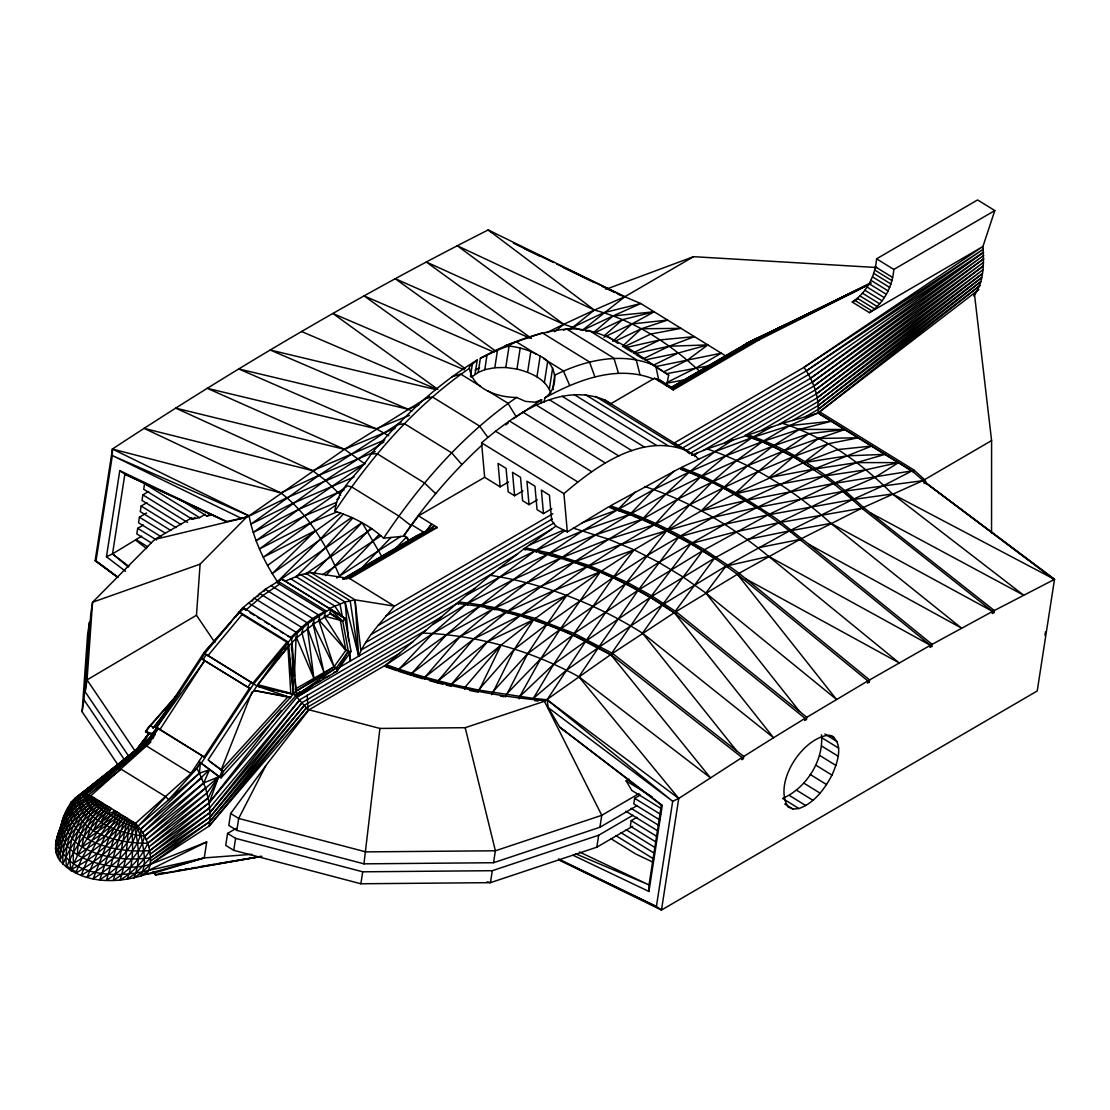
<?xml version="1.0" encoding="UTF-8"?>
<svg xmlns="http://www.w3.org/2000/svg" width="1110" height="1110" viewBox="0 0 1110 1110"><rect width="100%" height="100%" fill="white"/><g stroke="black" fill="none" stroke-linecap="round" stroke-linejoin="round"><path stroke-width="1.5" d="M991.549 533.091L991.591 440.573L974.33 293.054M973.734 295.995C984.237 282.453 984.043 263.098 982.933 246.489L994.81 210.567L977.591 199.939L876.595 258.824C875.291 275.793 866.688 292.665 852.244 302.045L869.449 312.659L982.933 246.489L803.959 367.354L674.214 443.001L695.623 456.279L698.606 459.235L681.332 467.504L681.04 469.433L690.767 473.124L691.072 471.181L725.815 455.835L762.556 441.558L793.483 456.64L825.077 477.231M726.62 356.49L640.775 303.529L624.777 296.758L488.178 229.95C358.683 295.371 233.558 369.228 112.429 449.037L112.332 455.572L96.043 560.8L116.689 576.367M572.968 855.227L648.934 891.455L649.031 884.92L661.38 805.194L559.759 727.147L548.271 707.653L547.091 699.744L585.9 641.025L610.764 654.567L743.409 758.574L741.674 759.656L742.007 757.533L678.751 798.451L672.688 801.309L656.399 906.537L661.477 910.061L1037.226 690.975L1054.5 579.365L922.84 480.672L845.334 491.022C816.322 466.616 783.285 446.414 747.099 434.676L746.836 436.41L757.478 440.184M678.279 445.554L806.332 370.893L983.28 249.237L803.959 367.354C813.214 380.55 819.194 396.672 818.125 412.948L912.018 470.876L927.072 483.918L924.033 483.169M294.386 676.198L296.134 636.904L297.175 637.362L313.964 623.751L330.558 613.525L342.768 621.239L348.332 651.279L336.843 671.328L296.509 695.054L221.098 777.805L198.856 761.488L219.655 777.305L222.055 770.715L208.097 759.892L256.882 685.98L288.322 642.149L239.33 611.915L203.643 653.124L155.331 727.341L149.739 726.093L145.563 731.587L148.726 733.71L154.817 735.07M831.182 735.514C844.543 744.213 837.037 763.5 831.973 775.113C824.591 789.002 814.338 803.071 798.964 808.552L782.578 798.437C806.249 788.142 823.814 760.614 821.497 734.751M146.576 874.111C155.497 859.598 148.074 835.899 135.475 823.384L90.77 795.801C69.736 790.57 64.227 816.655 59.038 831.043C55.708 840.589 53.044 852.008 59.968 860.708C81.016 884.684 118.631 883.949 146.576 874.111L204.254 857.905L251.845 854.325M82.112 711.774L87.634 634.115L89.48 622.169L83.958 699.827L82.112 711.774L117.84 764.651M128.649 756.146L85.192 691.849L90.715 614.191L92.574 602.231L154.665 539.46L191.933 517.732M214.896 642.51L196.47 615.259L200.105 564.144L246.351 517.399L286.935 497.779L364.815 463.855L344.502 449.3L207.237 388.32L376.207 428.793L388.708 435.758M544.122 402.056L544.76 397.935C560.05 387.307 557.026 363.428 540.154 356.144C530.677 350.552 520.021 347.319 509.101 346.043C499.195 348.623 489.829 354.021 480.38 358.211L478.174 372.474L471.389 377.206M475.024 374.306L477.231 360.042L469.322 366.744C471.056 388.861 497.738 397.449 516.58 397.463L525.488 401.404L535.103 402.167L541.625 399.767L541.069 403.305M379.925 728.438L363.955 863.844L236.832 830.391L228.813 825.451L230.658 813.491L265.817 765.65L309.01 709.789L379.925 728.438L465.201 727.702L544.413 701.298L610.764 654.567L710.4 777.777L578.893 676.781C531.093 650.529 477.258 635.045 422.702 633.061L386.252 664.751L308.08 710.331L209.179 826.02L150.266 864.44L142.26 872.03L133.824 877.954C141.678 860.125 137.751 840.228 133.353 822.08C124.389 846.32 102.37 862.456 81.127 875.485C89.744 852.716 101.315 830.682 117.188 812.104C93.49 822.718 80.184 847.499 70.873 870.545L76.201 871.961L67.072 866.313L70.873 870.545M666.527 386.058L668.692 375C637.085 355.394 606.393 326.451 566.697 329.032C536.185 332.098 507.173 343.684 480.38 358.211M508.477 482.004L500.152 486.86L484.654 477.3L418.512 515.859L403.402 536.227L383.616 538.197C369.783 525.516 352.786 516.719 334.915 511.266C336.746 487.623 360.029 473.096 371.212 453.837C401.973 417.873 436.563 384.615 477.231 360.042M117.327 577.269L95.155 560.647L112.429 449.037L280.83 492.868C308.247 513.93 326.104 544.76 339.535 576.048L336.719 577.949M85.192 691.849L87.038 679.889L92.574 602.231L200.105 564.144M125.513 571.289L106.463 556.748L119.783 470.654L226.523 521.547L241.522 518.384L249.028 515.845L344.502 449.3L429.292 396.367M106.463 556.748L112.526 553.89L124.861 474.178L119.783 470.654M128.358 567.016L112.526 553.89L141.691 536.158M143.426 525.002L137.668 528.346L136.807 533.938L151.349 542.901M146.589 513L139.402 517.191L138.542 522.768L161.616 537.004M146.881 502.677L141.123 506.035L140.262 511.613L170.801 530.455M148.601 491.508L142.857 494.866L141.997 500.443L180.93 524.475M146.27 874.264L154.609 872.932L204.254 857.905L206.71 841.963L150.266 864.44C115.634 874.625 36.852 857.863 68.418 807.012L66.808 812.95M236.208 828.393L227.578 833.416L225.732 845.376L233.738 850.329L360.861 883.768L490.454 882.658L596.833 847.194L632.603 826.339M233.738 850.329L235.597 838.369L227.578 833.416M236.832 830.391L238.678 818.431L265.817 765.65M519.244 698.87L519.563 696.747L553.751 664.182L585.9 641.025C552.405 624.389 516.538 612.54 479.659 606.324L432.678 633.533L386.252 664.751L385.919 666.874L397.061 670.731M360.861 883.768L362.72 871.808L492.299 870.698L598.678 835.247L632.964 815.253M432.914 624.403L466.034 604.326L432.678 633.533L398.976 669.163L398.643 671.286L411.546 675.435L411.879 673.312L446.442 634.74L479.659 606.324L456.945 603.34L422.702 633.061M470.432 376.554L472.444 363.511M424.617 679.32L424.95 677.197L460.178 636.502L493.284 608.863L446.442 634.74L398.976 669.163L386.252 664.751M478.174 372.474L484.765 369.672L487.026 355.006M442.835 684.204L437.826 682.955L438.159 680.818L473.887 638.833L506.84 611.929L460.178 636.502L411.879 673.312L398.976 669.163M484.765 369.672L494.796 367.715L497.488 350.33M411.879 673.312L424.95 677.197L473.887 638.833L520.34 615.523L487.512 641.719L451.506 684.176L451.173 686.299L446.178 685.05M467.435 605.352L467.796 603.049L458.513 602.036L458.347 604.381M494.796 367.715L505.771 367.493L509.101 346.043M464.632 689.379L464.965 687.256L501.054 645.146L533.744 619.616L514.471 649.114L491.813 694.693M550.74 393.093C546.162 378.857 530.289 372.488 516.969 369.033L520.229 347.957M527.611 372.211L530.83 351.37M424.95 677.197L451.506 684.176L501.054 645.146L478.188 692.182L469.71 690.434M494.685 609.903L495.046 607.614L526.82 582.833L561.202 557.817C601.564 569.791 639.79 588.591 674.283 612.692L806.457 719.474L804.722 720.487L805.055 718.364L773.559 737.734L743.742 756.451L743.409 758.574M536.962 376.831L540.154 356.144M517.246 615.356L508.255 612.97L508.602 610.68L574.342 561.965L526.82 582.833L481.976 605.172L467.796 603.049M544.386 382.575L547.619 361.735M549.394 389.041L552.655 367.965M525.113 550.06L525.46 547.827L549.686 553.058L589.105 565.503L626.845 582.153L652.222 596.153L676.018 611.624L806.79 717.31L806.457 719.474M552.655 389.194L554.958 374.334M552.919 389.721L553.404 386.558M505.508 696.927L527.736 653.623L547.022 624.236L514.471 649.114L478.521 690.059L451.506 684.176M521.755 616.549L522.102 614.288L587.398 566.613L540.168 586.538L495.615 607.753L481.976 605.172M536.144 552.211L536.491 549.963L564.921 530.663L567.335 531.954L608.71 506.784C651.154 520.451 691.197 541.278 727.438 567.182L727.758 565.087L789.46 530.913L801.309 540.556L801.628 538.558L861.79 508.213L994.019 612.54L992.284 613.539L992.617 611.416L830.946 523.365C794.885 491.078 753.191 464.285 707.084 448.94L691.641 455.294M492.299 870.698L490.454 882.658L487.179 881.867M363.955 863.844L493.534 862.72L495.393 850.773L465.201 727.702M535.506 618.395L535.145 620.656L548.437 625.263L548.784 623.015L613.136 577.436L574.161 633.421L535.436 618.381L495.615 607.753M549.741 553.071L549.394 555.305L562.604 558.94L562.95 556.707L595.876 534.715L630.022 514.277L582.958 530.705L537.073 550.102M576.09 560.855L575.743 563.089L564.241 559.454M456.945 603.34L490.301 575.313C544.386 583.693 596.32 604.117 642.565 633.199L773.559 737.734L674.283 612.692L612.512 653.388L612.179 655.608L574.536 635.975L574.883 633.741L612.512 653.388L743.742 756.451M587.301 642.052L587.648 639.832L650.488 597.236L611.832 652.999M610.111 507.908L610.431 505.813L679.639 468.309C711.566 480.006 741.716 496.35 769.383 516.039L769.702 514.055L833.485 483.516L853.951 500.693M610.431 505.813L631.743 513.292L631.423 515.387L619.089 510.864L619.408 508.769L653.748 489.565L689.379 472L665.764 494.144L643.467 518.051L631.743 513.306L665.764 494.144L700.757 476.787L677.724 499.223L655.732 523.448L643.467 518.051M599.858 648.601L600.205 646.381L662.504 604.756L642.565 633.199L736.527 750.693M806.79 717.31L867.854 680.929L867.534 683.066L869.255 682.053L737.373 574.3L676.018 611.624L675.671 613.816L651.889 598.359L627.178 584.692L627.525 582.486L658.84 562.395L690.933 543.567L651.57 595.779M596.833 847.194L598.678 835.247M493.534 862.72L599.913 827.269L601.773 815.309L544.413 701.298M639.637 591.297L639.984 589.091L702.796 550.685L663.6 603.257M666.68 530.955L656.01 525.807L656.329 523.712L689.615 504.786L723.456 487.762L701.395 510.836L668.525 529.581L668.206 531.69L692.321 544.691L714.604 558.469M651.889 598.359L652.222 596.153L714.507 558.191L675.366 611.18M663.905 605.88L664.252 603.673L726.037 566.058L738.774 575.41L739.093 573.315L799.921 539.446L931.789 646.395L930.069 647.408L930.388 645.285L768.717 556.415C732.031 525.946 690.115 501.345 644.674 486.499M636.96 817.279L631.202 820.623L630.341 826.215L656.301 842.226M640.414 794.954L634.656 798.312L633.796 803.89L659.756 819.901M680.319 537.975L680.652 535.88L713.05 517.343L745.934 500.499L701.395 510.836L734.737 493.908M702.45 475.968L735.93 492.785L758.366 471.417L783.216 451.118L747.543 465.742L713.883 481.24L713.522 483.169L702.158 477.91L702.45 475.968L681.332 467.504M692.321 544.691L692.654 542.596L724.566 524.308L757.02 507.506L713.05 517.343L669.136 529.9L655.732 523.448M648.934 891.455L662.268 805.361L559.759 727.147M704.198 551.809L704.517 549.7L767.995 514.929L780.205 523.851L780.51 521.853L843.114 491.341L863.178 509.337L863.483 507.423L845.334 491.022M834.873 484.626L823.675 476.107L758.754 506.66L758.421 508.63L724.858 488.872L725.163 486.915M478.521 690.059L533.327 698.384L566.447 670.232L598.457 647.56L578.893 676.781L678.751 798.451L661.477 910.061L559.024 859.945M715.908 559.301L716.228 557.206L778.804 522.727L790.861 532.023L791.166 530.025L852.549 499.583L770.284 514.471L735.93 492.785M736.138 495.032L736.443 493.062L803.654 462.662M747.335 501.623L747.64 499.639L813.727 469.155L769.105 477.564L793.483 456.64L758.366 471.417L725.218 486.943M869.449 312.659C883.907 303.28 892.495 286.408 893.814 269.452L994.81 210.567M869.255 682.053L869.588 679.944L930.388 645.285M913.738 469.877L913.405 472L819.291 413.933L819.624 411.81L913.738 469.877L924.561 479.659L927.072 483.918M924.241 481.782L924.561 479.659L991.591 440.573M931.789 646.395L932.109 644.341L992.617 611.416M994.019 612.54L994.324 610.528L1054.5 579.365L892.426 493.978C861.499 462.898 824.508 436.743 782.481 423.298L707.084 448.94M1044.94 635.225L1045.467 631.826M333.86 672.383L336.843 671.328L351.065 651.514L344.905 618.256L330.28 608.974L308.094 623.376L291.611 638.194L253.732 683.829L201.382 763.125L200.341 762.681L196.886 768.397L135.475 823.384L137.349 828.435C133.297 851.55 111.458 866.591 93.184 878.815L109.238 837.703L121.254 814.615L87.426 838.855C75.341 831.362 66.281 816.433 71.179 802.086L79.323 795.856M63.603 821.65L64.477 816.613L71.179 802.086L76.687 798.048M60.231 828.449L56.374 840.7C60.509 825.868 65.851 811.021 74.967 798.367L139.499 747.127L148.726 741.855L152.389 738.594M149.739 726.093L179.154 692.321M135.475 823.384C129.953 848.29 107.198 864.385 86.968 877.358L104.992 836.218L119.228 813.353L93.365 830.807C82.57 823.856 73.551 811.798 74.967 798.367L120.934 762.778M57.956 836.607L60.356 828.712M153.277 738.247L154.595 734.182L145.563 731.587L149.808 725.76M399.697 653.374L306.402 707.819L209.179 826.02L210.095 817.126L209.166 802.794L218.628 776.847L221.098 777.805L223.499 771.228L296.037 691.197L334.041 666.791L345.876 650.321L340.298 620.282L329.531 613.067L342.768 621.239L344.905 618.256L281.829 579.073L265.234 589.299L242.604 607.961L204.726 653.596L152.889 733.211L154.998 734.64M209.596 761.404L223.499 771.228L221.029 770.257L251.956 692.016M156.538 727.605L159.882 729.603L204.628 660.714L201.479 658.591L250.444 688.797L204.628 660.714L156.538 727.605L205.059 757.547L158.397 728.41L146.714 746.114L190.975 773.42L196.886 768.397L168.692 799.755L165.876 796.786L137.959 826.381L199.425 773.143L209.485 769.757L203.782 782.911L144.577 836.094C139.888 855.796 122.53 869.63 106.435 880.369L125.222 817.057L104.992 836.218L77.422 855.297C77.506 835.095 86.816 816.155 101.024 802.128C80.947 811.549 62.493 827.297 55.5 848.942C57.72 829.323 66.489 810.716 79.629 796.023L139.499 747.127L148.726 733.71L145.646 731.254L149.045 727.383M135.475 750.984L148.726 733.71L142.371 745.018L79.629 796.023C82.057 807.456 90.937 816.28 100.663 822.094L108.447 813.908L111.097 808.344C91.991 824.203 75.369 844.1 66.586 867.548C63.298 841.685 74.786 814.768 94.919 798.367C72.358 802.932 58.788 823.162 55.542 844.835C61.383 826.659 69.195 806.928 84.971 795.162L148.726 741.855L152.389 734.529L142.371 745.018L82.306 795.592L145.452 743.256L152.389 734.529M313.492 684.37L306.374 691.28L297.064 696.983L209.166 802.794L148.768 846.93L208.264 797.84L218.628 776.847L203.782 782.911L142.496 832.736L209.485 769.757M519.563 696.747L540.847 658.646L560.162 629.342L527.736 653.623L492.146 692.571M235.5 617.202L239.33 611.915L242.077 614.538L286.879 642.177L288.322 642.149L293.595 694.305L296.509 695.054L336.51 667.762L348.332 651.279L351.065 651.514M237.776 614.635L242.604 607.961L245.116 608.766L291.611 638.194L296.509 695.054L299.853 691.572M252.136 601.231L254.024 598.026L302.475 627.913L302.766 632.478L301.726 632.02L313.908 678.335L296.134 636.904M257.742 596.694L259.643 593.475L308.094 623.376L308.372 627.927M263.972 591.436L265.234 589.299L313.686 619.2L313.964 623.751L312.937 623.293L323.981 672.563L307.331 627.469L313.908 678.335M552.863 513.763L394.397 606.157C381.535 621.961 366.258 637.029 358.655 656.204L345.099 602.009L300.838 574.689L284.979 581.21M66.031 814.171L60.842 827.144C63.839 811.798 73.648 796.675 90.77 795.801L150.932 741.952L118.298 768.675L121.17 769.202L165.876 796.786M190.975 773.42L202.547 755.896M196.65 768.259L200.341 762.681L199.425 773.143L205.558 787.878L209.166 802.794L149.794 850.593C142.399 862.525 132.118 872.654 120.213 880.077L125.805 858.835L129.287 819.568C114.719 840.839 94.294 858.141 71.165 869.408C65.24 843.794 77.561 816.447 96.958 799.616C77.908 805.485 62.743 819.555 57.484 838.952C64.061 877.649 118.95 878.399 148.657 870.379L204.254 857.905M204.032 757.089L249.403 688.339L247.932 687.159L251.207 682.178L256.882 685.98L290.57 697.607L253.926 690.462L286.477 696.358L283.119 695.526M334.915 511.266C371.17 456.598 415.126 405.788 469.363 368.34M383.616 538.197C419.538 484.362 463.092 434.412 516.58 397.463M403.402 536.227C426.073 503.177 452.269 472.444 481.796 445.304M561.174 627.844L600.343 571.775L553.446 590.742L509.212 610.861M586.94 639.485L625.776 583.569L561.882 628.121L561.563 630.383L574.536 635.975M548.035 622.752L566.641 595.432L600.343 571.775M599.511 646.006L638.236 590.173L574.161 633.421M207.057 792.873L218.628 776.847L146.159 839.687L207.057 792.873L147.741 843.267C140.956 859.098 127.553 871.281 113.303 880.466L119.686 858.363L127.261 818.32C112.429 836.718 93.753 851.384 73.496 863.441C71.678 839.951 81.599 816.599 98.984 800.879C77.09 809.509 56.194 827.63 56.235 853.007C64.144 830.821 82.723 814.338 102.953 803.321C92.144 815.683 83.486 830.363 82.084 847.055C102.8 858.502 127.483 860.833 150.655 857.753L210.095 817.126L304.445 705.211L412.851 641.913M344.017 579.267L426.406 531.232L431.665 523.962L425.851 531.413L417.124 535.589L342.948 578.823M639.304 588.73L678.931 536.865L646.533 555.874L614.857 576.326L614.538 578.56L601.731 572.899L602.078 570.679L634.074 549.838L666.819 530.566L626.845 582.153M726.037 566.058L705.891 593.059L799.602 711.468M134.449 752.303L148.726 733.71L135.378 751.303M614.205 576.034L634.074 549.838L658.84 562.395L682.844 576.839L705.891 593.059L836.482 699.425L737.373 574.3M172.924 702.089L152.889 728.216L164.169 715.353M209.166 802.794L281.302 710.4M153.18 871.503L155.719 875.013L154.609 872.932M441.808 616.744L299.769 699.772L210.095 812.451L150.655 857.753L135.642 873.292L127.081 879.245C134.685 860.666 132.576 840.298 131.327 820.817C119.311 844.002 97.763 860.181 75.73 873.195C84.332 850.01 97.971 828.629 115.162 810.855L108.447 813.908L105.95 812.617L92.921 803.765L84.971 795.162L145.452 743.256M291.888 642.745L293.595 694.305L256.882 685.98L288.78 646.103L297.175 637.362L296.897 632.797L248.446 602.91M870.434 283.494L750.735 341.408L671.217 387.487L673.257 389.915L759.254 339.771L870.046 284.035M426.393 629.981L302.239 702.533L210.095 817.126L150.46 861.096L209.79 821.65L306.402 707.819L295.038 695.054M304.445 705.211L209.79 821.65L150.266 864.44M242.077 614.538L207.875 655.719L203.643 653.124L230.949 622.335M286.879 642.177L252.691 683.371L204.726 653.596M284.59 649.85L286.782 647.199M302.239 702.533L210.095 812.451L150.225 854.173L209.79 807.664L299.769 699.772M135.684 751.401L137.931 748.764M135.67 751.442L137.917 748.82M276.362 660.561L288.78 646.103M151.307 724.802L179.612 692.543M667.929 529.29L689.615 504.786L712.12 482.045L677.724 499.223L644.064 518.287L643.731 520.382L656.01 525.807M221.029 770.257L288.1 696.65L290.57 697.607M343.198 514.194L320.637 538.766L277.486 581.682C264.069 561.743 253.718 539.502 249.028 515.845L112.429 449.037M352.758 518.051L325.66 547.396L296.509 576.409M370.809 528.18L325.591 575.618M379.19 534.479L339.535 576.048L400.738 536.408M391.011 537.476L361.138 568.542M395.618 548.451L405.538 538.086L407.37 537.642L408.952 540.723L417.124 535.589M631.16 513.084L653.748 489.565L674.131 471.195M505.841 694.804L540.847 658.646L573.121 634.948L553.751 664.182L533.327 698.384L547.091 699.744L678.751 798.451M618.839 508.588L635.641 491.605M313.519 573.44L362.11 522.588L382.215 557.234M90.77 795.801C71.012 810.924 60.287 836.121 59.968 860.708C68.862 837.745 86.885 819.416 107.032 805.832L97.86 820.318L93.365 830.807C109.862 839.992 129.024 843.322 147.741 843.267L208.264 797.84M724.663 486.666L747.543 465.742L772.907 446.081L736.693 460.553L702.533 475.996M612.748 341.269L631.923 323.953L654.192 311.799L613.095 315.92L582.237 330.378L563.713 324.314L426.296 262.002L531.482 338.453M148.726 741.855L87.87 795.482L121.17 769.202M604.7 335.303L622.516 319.666L654.192 311.799M713.341 480.991L736.693 460.553L762.556 441.558L745.268 435.231M152.889 733.211L158.397 728.41M240.717 611.18L244.214 608.141M242.604 607.961L245.768 610.084L262.793 595.612L279.512 584.207L324.814 611.985L325.091 616.536M569.042 330.405L594.363 310.065L624.777 296.758L693.528 256.674L876.692 267.524M594.086 332.098L613.095 315.92L640.775 303.529L603.701 312.715L568.5 329.268M484.654 477.3L481.573 442.821C514.305 414.835 560.037 381.618 604.95 400.072L695.623 456.279M567.335 531.954L563.922 493.631C596.639 465.631 642.385 432.414 687.284 450.882M201.729 777.985L140.429 829.378C141.497 844.738 148.809 861.388 140.346 876.248L148.657 870.379L206.71 841.963M701.978 475.774L725.815 455.835L752.192 437.562L714.937 451.617L698.606 459.235M554.695 331.779L563.713 324.314L594.363 310.065C634.282 320.485 669.899 343.531 699.813 371.475M582.237 330.378L624.777 296.758L556.693 264M505.688 424.991L508.283 422.882M513.486 418.678L541.625 399.767M139.499 747.127L77.298 797.202L136.849 749.555M467.643 603.021L500.013 576.909L534.756 551.087L561.202 557.817L513.417 579.614L468.323 603.132M490.301 575.313L523.837 548.964L555.902 526.168L564.921 530.663M690.614 471.015L714.937 451.617L733.335 439.643M481.296 605.033L513.417 579.614L547.993 554.181L500.013 576.909L467.49 594.627M438.159 680.818L487.512 641.719L533.744 619.616M205.558 787.878L144.577 836.094C129.218 834.442 113.858 830.322 100.663 822.094L109.057 807.081C89.313 821.844 71.886 841.005 62.937 864.26C61.563 838.91 72.747 812.784 92.893 797.105C82.32 799.769 71.567 804.375 65.767 814.185C62.493 827.422 71.22 840.256 82.084 847.055L100.913 834.567L123.293 815.864L116.952 829.947L99.692 879.828C116.467 868.977 133.769 855.144 140.387 835.594L137.349 828.435L122.988 822.732L108.447 813.908M979.811 285.783L818.125 412.948L789.571 425.629L754.023 436.979M782.481 423.298L805.555 416.75L818.278 409.326L980.727 281.787M73.066 800.227L109.904 771.478M118.076 765.081L122.169 761.89M124.903 759.753L127.636 757.63L124.986 759.629M743.534 345.751L748.237 343.559L743.534 345.751L748.168 342.574L854.242 291.847M792.637 420.482L818.181 405.594L981.531 277.791M778.651 424.603L817.82 401.764L982.197 273.837M762.126 429.986L817.21 397.866L982.738 269.952L816.35 393.939L745.92 435.037M978.84 289.599L818.125 412.948L805.555 416.75M804.916 461.704L828.282 443.75L858.363 437.784L818.653 438.45L785.006 450.48M816.35 393.939L983.169 266.15M818.278 409.326L979.853 285.617M96.986 782.356L101.052 779.234M818.181 405.594L980.754 281.621M77.201 797.091L97.86 781.44M86.344 796.952C68.043 810.786 59.746 834.789 57.72 856.934C66.281 834.332 84.693 816.918 104.992 804.583C97.222 814.893 89.744 825.868 87.426 838.855C106.324 849.233 128.524 852.105 149.794 850.593L209.79 807.664M694.263 455.364L697.482 452.922M724.816 442.71L815.239 389.998L983.46 262.459L813.894 386.058L703.379 450.493M817.82 401.764L981.531 277.653M817.21 397.866L982.197 273.698M813.894 386.058L983.613 258.907M636.183 353.368L669.163 346.223L707.847 344.905L687.215 360.25L663.725 371.878L668.692 375M687.173 451.853L689.601 453.699L812.326 382.159L983.64 255.522L810.536 378.302L685.966 450.938M815.239 389.998L983.155 266.039M535.436 618.381L566.641 595.432L522.727 614.482M810.536 378.302L983.543 252.317M267.524 565.434L340.673 513.125M336.954 499.528L339.272 497.863M794.746 455.724L818.653 438.45L844.946 429.501L799.269 429.376L764.374 440.961M812.326 382.159L983.599 258.838M277.486 581.682L362.04 522.56M305.43 574.078L371.822 528.79M336.122 504.786L263.236 557.234L315.434 530.622L272.269 573.592L351.634 517.454M322.608 574.675L380.98 535.769M425.851 531.413L434.496 525.724L428.266 531.26L346.223 579.101M784.506 450.244L808.968 433.649L844.946 429.501M364.815 463.855L298.784 509.296L256.105 540.723L304.487 515.872L336.524 502.372M346.459 486.693L304.487 515.872L259.435 548.992L310.037 522.99L337.01 511.904M549.686 553.058L582.958 530.705L617.687 509.74L582.237 522.741M806.332 370.893L983.502 252.22L808.524 374.542L682.275 448.162L681.415 447.524M576.048 560.841L608.71 539.238L642.329 519.258L595.876 534.715L550.338 553.238M384.004 441.877L325.521 480.366L253.26 532.425L298.784 509.296L344.197 489.898M774.211 445.249L799.269 429.376L831.543 421.231L789.571 425.629L763.874 440.781M815.989 468.808L856.642 462.606L898.6 462.606L874.902 477.453L844.821 490.592M395.979 548.687L401.875 545.024M401.251 421.869L319.139 475.233L250.902 524.128L292.929 503.26L354.09 476.967M403.346 544.108L407.55 541.569M196.47 615.259L87.038 679.889L135.323 751.331M205.294 514.263L199.536 517.621L144.577 483.71L143.717 489.288L192.155 519.175L195.027 517.496M179.112 498.903L206.918 516.053L209.804 514.374M671.994 387.626L659.715 380.05L654.442 378.302L610.694 403.804L604.95 400.072M671.217 387.487L748.168 342.574L822.968 307.303M342.865 579.212L421.856 533.161M672.036 388.028L753.44 340.562L871.086 282.883L756.285 340.007L672.466 388.888M300.838 574.689L310.758 572.524L349.692 578.56L437.326 527.472L418.512 515.859M500.152 486.86L498.057 463.425L506.077 468.364L508.172 491.813L514.596 495.768L522.907 490.911M852.244 302.045L858.196 298.562M514.596 495.768L512.501 472.333L520.521 477.272L522.616 500.721L529.026 504.675L537.351 499.833M529.026 504.675L526.945 481.24L534.964 486.194L537.046 509.629L543.47 513.583L551.795 508.741M385.822 616.064L552.322 518.981M378.121 625.485L553.668 523.143L555.902 526.168M371.364 634.365L551.601 529.276M365.579 642.621L517.551 554.015M493.603 572.802L360.805 650.224L355.02 599.83L310.758 572.524M337.301 668.65L475.038 588.342M297.064 696.983L456.488 603.757M661.158 808.538L631.798 790.431L626.137 780.829L629.023 779.151M639.027 793.581L601.773 815.309L495.393 850.773L365.8 851.883L238.678 818.431L230.658 813.491M599.913 827.269L637.182 805.541M336.843 671.328L336.51 667.762L296.037 691.197L294.788 679.389M295.218 689.046L334.041 666.791L336.51 667.762M753.537 436.827L771.741 426.878M475.122 370.088L479.575 367.674M507.672 346.001L516.15 341.727L536.019 353.993M554.875 375.138C585.594 359.779 623.223 351.357 655.802 366.064L658.868 380.744M544.76 397.935C577.061 380.147 616.966 364.552 653.374 378.926M667.138 382.381L696.025 367.923L721.25 353.188L655.372 366.661L653.193 365.301L678.252 353.008L707.847 344.905M748.168 342.574L756.285 340.007L869.435 284.091M546.758 332.639L563.713 324.314L457.278 245.754L594.363 310.065L488.178 229.95L491.98 232.587M498.889 568.681L534.756 551.087L523.837 548.964M753.44 340.562L870.282 283.772M635.947 354.589L642.981 358.946L669.163 346.223L694.43 336.635L659.964 339.91L633.13 352.855L634.531 353.729M344.905 618.256L329.254 608.516L345.099 602.009L355.02 599.83L394.397 606.157L349.692 578.56M750.735 341.408L858.682 289.765M614.857 341.353L641.33 328.768L667.596 320.082L631.923 323.953L603.979 337.176M778.609 328.477L745.767 344.017L777.014 329.476M786.435 324.786L802.072 317.391M594.655 332.792L622.516 319.666M314.491 683.635L320.693 680.832M854.256 498.806L883.754 485.514L912.018 470.876L835.719 483.183M529.401 545.038L563.63 530.025M1054.5 579.365L922.84 480.672L863.483 507.423L994.324 610.528M835.206 482.781L865.855 469.808L898.6 462.606M437.326 527.472L426.406 531.232M384.823 439.879L312.701 470.668L144.078 428.363L280.83 492.868L319.139 475.233L375.236 451.645M825.41 475.399L856.642 462.606L885.183 454.323L847.291 455.849L805.929 462.315M409.507 415.376L376.207 428.793L238.733 368.95L407.814 409.16L411.838 410.991M815.475 468.462L871.78 446.053L837.842 449.564L805.416 461.982M394.966 428.349L344.502 449.3L175.685 408.119L312.701 470.668L325.521 480.366L340.714 495.226M563.547 556.901L608.71 539.238L654.609 524.697L621.447 544.288L589.105 565.503L588.799 567.737L577.38 563.658M418.831 404.914L407.814 409.16L270.16 350.011L435.952 389.596M576.7 561.077L621.447 544.288L666.819 530.566M605.935 289.294L693.528 256.674M795.246 455.988L828.282 443.75M589.757 565.767L634.074 549.838L608.71 539.238L573.301 528.124M322.83 678.141L328.949 675.962M563.547 330.128L566.697 329.032L613.913 358.169L618.437 373.113M774.711 445.457L808.968 433.649M505.258 345.64L542.29 332.833L589.493 361.957L594.863 376.776M585.955 331.377L588.938 330.419L636.155 359.543L639.901 374.445M451.714 376.859L460.664 374.07L480.547 386.335M669.136 529.9L681.262 536.213L724.566 524.308L767.995 514.929M693.264 542.957L735.916 531.718L778.804 522.727M424.395 398.906L432.359 396.922L479.575 426.046L487.748 437.243M154.665 539.46L246.351 517.399M297.119 693.389L306.374 691.28L303.516 689.92M659.964 339.91L624.93 347.805L631.77 352.009M681.262 536.213L704.517 549.7L728.382 565.531L768.717 556.415L899.155 662.878L746.281 579.17M737.054 493.409L779.761 484.154L823.675 476.107M192.155 519.175L199.536 517.621M206.918 516.053L212.829 514.804M748.237 500.013L833.485 483.516M644.688 360.015L678.252 353.008M759.323 507.048L843.114 491.341M747.072 539.543L789.46 530.913M758.019 547.785L799.921 539.446M666.583 373.668L711.149 365.398M667.013 383.158L686.438 379.481M770.284 514.471L781.107 522.297L861.79 508.213M791.735 530.497L830.946 523.365L961.538 628.121L808.829 544.33L781.107 522.297M155.719 875.013L260.614 856.615M155.053 874.694L261.932 856.296M159.618 873.473L163.045 872.89M178.419 870.295L181.832 869.727M185.259 869.144L188.672 868.561M192.085 867.992L195.513 867.409M198.926 866.841L214.313 864.232M217.726 863.663L260.448 856.448M397.394 424.728L404.387 423.673L451.603 452.797L461.774 464.452M825.923 475.774L865.855 469.808M854.755 499.264L892.426 493.978L1023.6 595.168L870.712 513M756.285 340.007L759.254 339.771M833.915 737.207L829.101 735.167C802.405 737.415 772.893 783.008 788.128 806.998L792.928 809.037L798.964 808.552M371.212 453.837L377.275 453.823L424.478 482.961L435.606 493.562M545.371 700.757C490.578 695.873 436.341 684.287 384.532 665.764M534.715 700.688L538.156 701.02M226.065 521.506L124.861 474.178L226.523 521.547M505.771 367.493L516.969 369.033M500.374 696.095L503.801 696.65M95.155 560.647L118.09 577.408M661.38 805.194L662.268 805.361M486.18 608.308L489.579 608.946M622.446 296.287L624.777 296.758M256.882 685.98L293.595 694.305L287.878 645.881L290.792 693.25L257.686 684.662M346.348 485.694L351.509 486.832L398.712 515.97L410.728 525.418M502.219 611.596L508.255 612.97M539.46 552.974L546.078 554.528M340.298 620.282L324.051 616.078L345.876 650.321L348.332 651.279M235.597 838.369L362.72 871.808M429.57 680.68L437.826 682.955M413.184 675.921L422.979 678.834M523.24 617.007L532.176 619.741M137.349 828.435L140.429 829.378L199.425 773.143L196.886 768.397M611.596 508.394L619.089 510.864M758.768 440.684L762.653 442.182M549.894 625.832L560.106 629.814M590.229 568.32L600.302 572.33M632.964 516.011L642.19 519.758M692.196 473.72L702.158 477.91M575.854 853.881L649.031 884.92L579.462 851.98M301.531 331.515L436.147 389.041M464.327 369.81L332.833 313.464L437.909 389.388M493.936 352.106L364.066 295.87L465.048 368.478M763.957 442.682L772.824 446.553M249.028 515.845L112.332 455.572L241.522 518.384M529.72 338.064L395.215 278.707L496.239 351.495M329.254 608.516L342.768 621.239M291.611 638.194L287.684 635.947M253.732 683.829L206.391 654.539L203.144 659.534L204.628 660.714M652.555 861.971L635.822 854.048L610.791 838.605M513.375 243.145L553.599 262.515M558.913 859.626L656.399 906.537L558.538 858.96M615.939 579.24L627.178 584.692M524.378 248.612L539.946 256.174M563.297 267.524L594.433 282.661M602.217 286.449L614.663 292.513M617.77 294.025L620.892 295.537M774.308 447.205L794.871 457.764L815.129 470.279M714.937 483.877L724.858 488.872M876.595 258.824L893.814 269.452M875.36 266.802L892.579 277.417M874.708 270.021L891.927 280.636M873.736 273.379L890.955 283.993M872.474 276.82L889.679 287.435M870.906 280.275L888.125 290.903M869.102 283.702L886.307 294.317M867.063 287.032L884.268 297.647M864.829 290.209L882.034 300.824M862.442 293.179L879.661 303.793M859.959 295.884L877.164 306.499M857.392 298.299L874.611 308.913M854.811 300.352L872.016 310.98M668.955 386.349L671.453 387.903M654.442 378.302L673.257 389.915M543.484 358.585L563.353 370.851L569.638 385.364M595.571 396.423L677.905 447.233M585.234 394.563L667.582 445.374M574.05 394.522L656.399 445.332M562.118 396.284L644.466 447.094M549.561 399.85L631.895 450.66M536.477 405.178L618.825 455.974M523.018 412.212L605.352 463.009M487.998 390.942L507.881 403.194L516.094 416.583M509.282 420.884L591.63 471.694M495.435 431.124L577.769 481.934M481.573 442.821L563.922 493.631M824.869 734.029L837.162 741.619M822.232 737.997L838.619 748.112M821.816 746.128L838.216 756.243M819.555 755.341L835.941 765.456M815.586 764.998L831.973 775.113M411.588 524.725L423.867 532.3M810.189 774.461L826.575 784.576M407.37 537.642L404.165 535.672L408.952 540.723M803.723 783.063L820.124 793.178M796.647 790.237L813.047 800.352M789.432 795.482L805.832 805.596M784.728 803.973L792.928 809.037M305.874 573.384L350.136 600.69L358.655 656.204L355.02 599.83M295.676 576.437L339.938 603.743L342.435 617.299L334.637 605.921L290.376 578.615M626.137 780.829L652.181 796.883M142.857 494.866L187.562 522.449M634.656 798.312L660.616 814.324M141.123 506.035L176.018 527.555M631.118 808.344L658.743 825.396M625.887 811.23L657.883 830.974M139.402 517.191L165.362 533.202M631.202 820.623L657.162 836.649M137.668 528.346L156.579 540.015M626.179 829.753L655.275 847.707M620.976 832.666L654.428 853.299M135.947 539.515L147.575 546.689M615.786 835.566L653.568 858.876M250.097 612.762L254.44 615.439M257.326 617.229L260.226 619.005M264.555 621.683L268.897 624.361M271.784 626.137L276.126 628.815M280.455 631.493L283.355 633.283M647.519 361.777L651.778 364.413M658.161 368.395L662.337 371.004M284.535 580.849L281.829 579.073L330.28 608.974L330.558 613.525M276.362 582.084L279.512 584.207L277.972 581.196L326.423 611.097C312.631 616.397 301.171 627.497 290.57 637.737L289.918 636.418M270.812 585.497L319.264 615.398L319.555 619.949M608.585 336.94L617.923 343.406M659.715 380.05L667.707 385.586L666.611 385.392M728.382 565.531L739.093 573.315L869.588 679.944M1053.612 579.212L922.84 480.672M682.275 448.162L684.731 450.008M548.271 707.653L672.688 801.309L547.091 699.744M135.822 540.306L146.603 548.576M112.526 553.89L128.913 566.461M560.814 728.035L566.239 732.267M808.829 544.33L932.109 644.341M345.876 650.321L318.514 619.491L334.041 666.791L312.937 623.293M553.668 523.143L551.684 520.632L549.408 495.102L541.375 490.148L543.47 513.583M83.958 699.827L124.514 759.837M306.402 707.819L308.08 710.331L307.22 695.221M245.116 608.766L245.768 610.084M349.15 653.526L350.524 660.949L349.747 652.527M291.389 647.352L291.75 650.724M292.471 657.467L292.998 662.531M293.539 667.582L294.427 676.018M345.099 602.009L348.665 640.734M641.33 328.768L622.446 346.278L623.667 347.028L650.682 334.082L681.013 328.352L641.33 328.768M133.089 753.371L130.356 755.508L133.103 753.357"/></g></svg>
